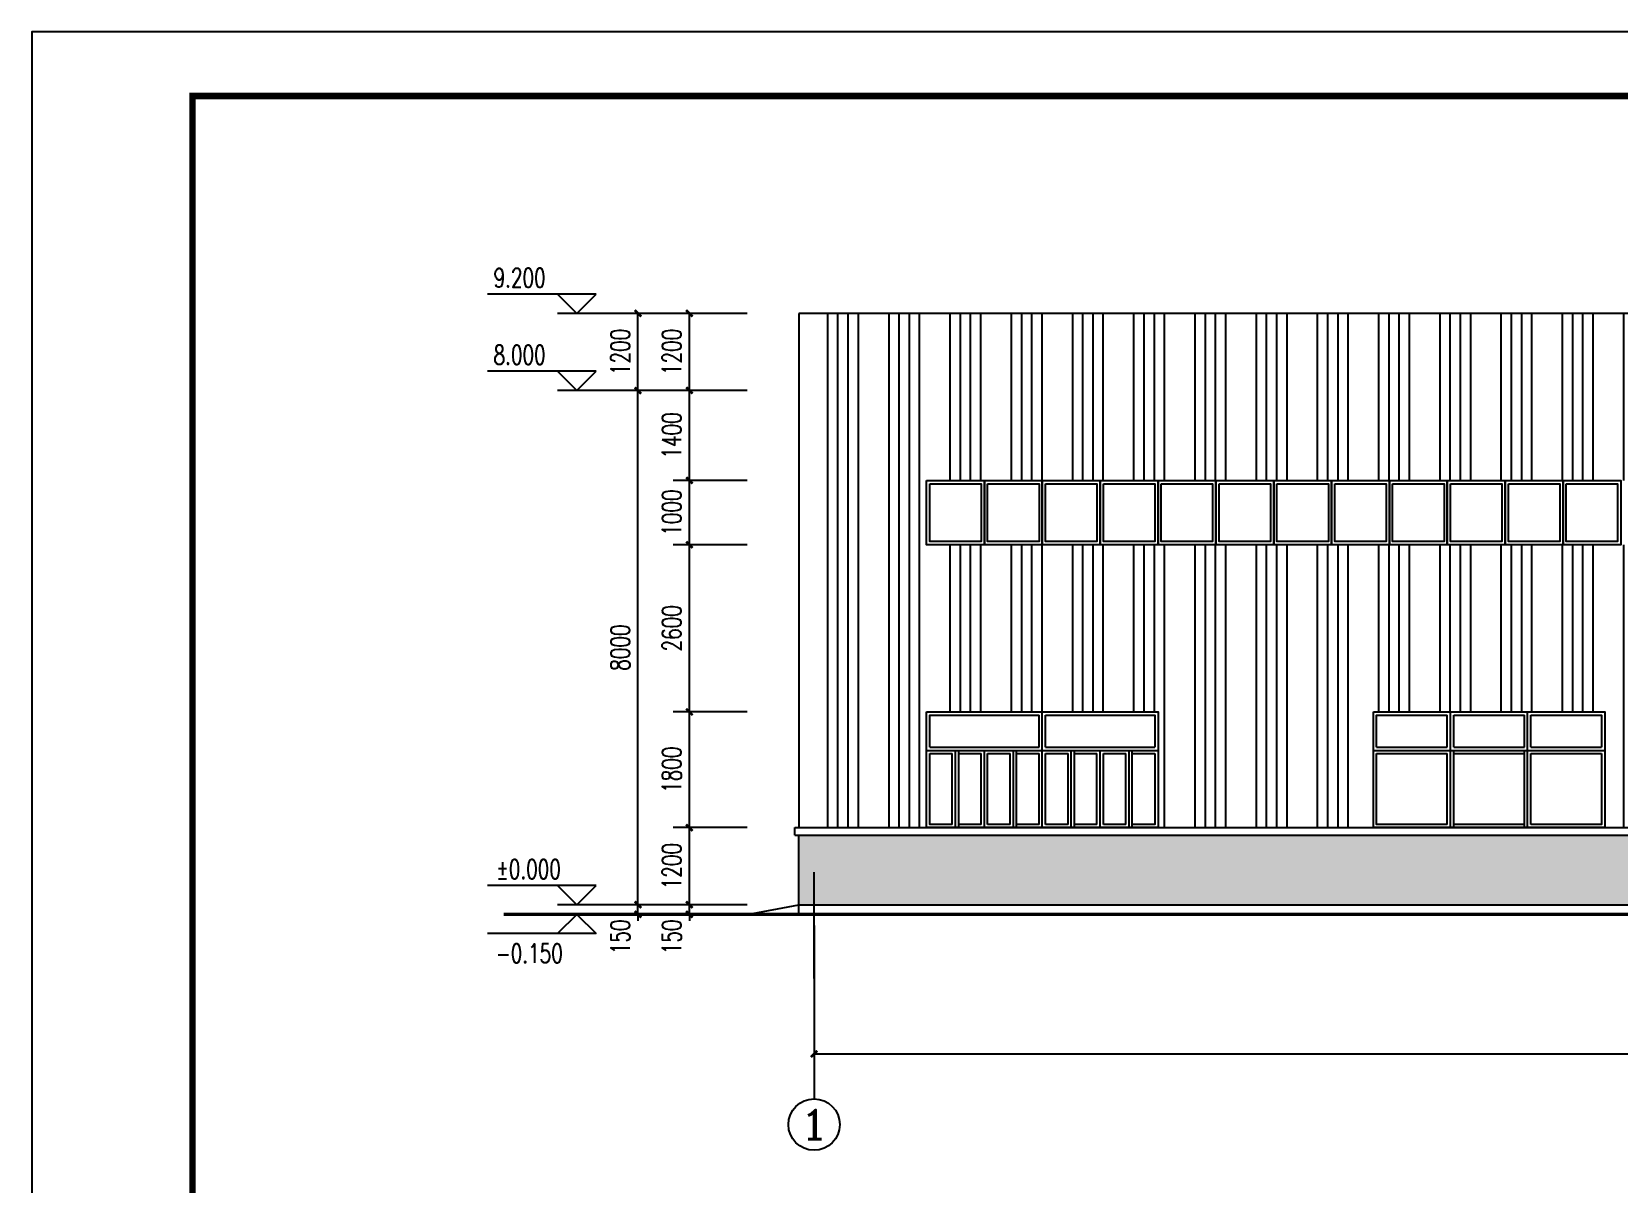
# Model space of a CAD drawing. Extents: x -17471 to 313636, y -71590 to 757901.
# Drawn here: x 0 to 24695, y 256240 to 274170 of the extents above; entities that cross this region are included whole.
import ezdxf
from ezdxf.enums import TextEntityAlignment as Align

# ---------------------------------------------------------------- set-up
doc = ezdxf.new("R2010")
doc.units = 0
doc.header["$LTSCALE"] = 1000
doc.header["$MEASUREMENT"] = 0
for name, color, linetype in [('AXIS', 3, 'Continuous'), ('AXIS_TEXT', 7, 'Continuous'), ('DIM_ELEV', 3, 'Continuous'), ('DOTE', 1, 'Continuous'), ('PUB_DIM', 3, 'Continuous'), ('PUB_TEXT', 7, 'Continuous'), ('PUB_TITLE', 4, 'Continuous'), ('窗立面', 4, 'Continuous')]:
    doc.layers.add(name, color=color, linetype=linetype)
doc.styles.add('_TCH_AXIS', font='COMPLEX', dxfattribs={"bigfont": 'GBCBIG'})
doc.styles.add('_TCH_DIM', font='SIMPLEX', dxfattribs={"bigfont": 'GBCBIG'})
doc.styles.add('_TCH_DIM_T3', font='SIMPLEX', dxfattribs={"width": 0.705882, "bigfont": 'GBCBIG'})
doc.styles.add('COMPLEX', font='COMPLEX')
doc.dimstyles.new('_TCH_ARCH&&100', dxfattribs={"dimtxt": 297.5, "dimasz": 100, "dimexe": 250, "dimexo": 300, "dimgap": 126.25, "dimtad": 1, "dimdec": 0, "dimzin": 0, "dimdsep": 46, "dimtxsty": '_TCH_DIM_T3', "dimblk": 'ARCHTICK', "dimcen": 0.09, "dimclrt": 7, "dimazin": 2, "dimtfac": 1, "dimtdec": 0, "dimtix": 1, "dimtmove": 2, "dimatfit": 3, "dimfxl": 0, "dimtolj": 1, "dimtzin": 0, "dimarcsym": 0})

# ---------------------------------------------------------------- blocks, each defined once
blk = doc.blocks.new('_ArchTick')
at = {"color": 0, "linetype": 'ByBlock', "const_width": 0.4}
blk.add_lwpolyline([(-0.5, -0.5), (0.5, 0.5)], dxfattribs=at)
blk = doc.blocks.new('*D1987')
at = {"layer": 'AXIS', "color": 0, "lineweight": -2, "transparency": 16777216}
for p, q in [((12170, 259968), (12170, 258018)), ((110170, 259968), (110170, 258018)), ((12170, 258268), (110170, 258268))]:
    blk.add_line(p, q, dxfattribs=at)
at = {"layer": 'Defpoints', "color": 0, "transparency": 16777216}
for p in [(12170, 260268), (110170, 260268), (110170, 258268)]:
    blk.add_point(p, dxfattribs=at)
at = {"layer": 'AXIS', "color": 0, "lineweight": -2, "transparency": 16777216, "xscale": 100, "yscale": 100, "zscale": 100, "rotation": 180}
blk.add_blockref('_ArchTick', (12170, 258268), dxfattribs=at)
at = {"layer": 'AXIS', "color": 0, "lineweight": -2, "transparency": 16777216, "xscale": 100, "yscale": 100, "zscale": 100}
blk.add_blockref('_ArchTick', (110170, 258268), dxfattribs=at)
at = {"layer": 'AXIS', "color": 7, "transparency": 16777216, "insert": (61170, 258543), "char_height": 297.5, "attachment_point": 5, "style": '_TCH_DIM_T3'}
blk.add_mtext('\\A1;98000', dxfattribs=at)
blk = doc.blocks.new('*D1988')
at = {"layer": 'Defpoints', "color": 0, "transparency": 16777216}
for p in [(10230, 260589), (11430, 260589), (11430, 260439)]:
    blk.add_point(p, dxfattribs=at)
at = {"layer": 'PUB_DIM', "color": 0, "lineweight": -2, "transparency": 16777216}
for p, q in [((11130, 260589), (9980, 260589)), ((10230, 260589), (10230, 260689)), ((10230, 260439), (10230, 260589)), ((11130, 260439), (9980, 260439)), ((10230, 260439), (10230, 260339))]:
    blk.add_line(p, q, dxfattribs=at)
at = {"layer": 'PUB_DIM', "color": 0, "lineweight": -2, "transparency": 16777216, "xscale": 100, "yscale": 100, "zscale": 100}
for p, rotation in [((10230, 260589), 270), ((10230, 260439), 90)]:
    blk.add_blockref('_ArchTick', p, dxfattribs=dict(at, rotation=rotation))
at = {"layer": 'PUB_DIM', "color": 7, "transparency": 16777216, "insert": (9955, 260089), "char_height": 297.5, "attachment_point": 5, "rotation": 90, "style": '_TCH_DIM_T3'}
blk.add_mtext('\\A1;150', dxfattribs=at)
blk = doc.blocks.new('*D1989')
at = {"layer": 'Defpoints', "color": 0, "transparency": 16777216}
for p in [(10230, 261789), (11430, 261789), (11430, 260589)]:
    blk.add_point(p, dxfattribs=at)
at = {"layer": 'PUB_DIM', "color": 0, "lineweight": -2, "transparency": 16777216}
for p, q in [((11130, 261789), (9980, 261789)), ((10230, 260589), (10230, 261789)), ((11130, 260589), (9980, 260589))]:
    blk.add_line(p, q, dxfattribs=at)
at = {"layer": 'PUB_DIM', "color": 0, "lineweight": -2, "transparency": 16777216, "xscale": 100, "yscale": 100, "zscale": 100}
for p, rotation in [((10230, 261789), 90), ((10230, 260589), 270)]:
    blk.add_blockref('_ArchTick', p, dxfattribs=dict(at, rotation=rotation))
at = {"layer": 'PUB_DIM', "color": 7, "transparency": 16777216, "insert": (9955, 261189), "char_height": 297.5, "attachment_point": 5, "rotation": 90, "style": '_TCH_DIM_T3'}
blk.add_mtext('\\A1;1200', dxfattribs=at)
blk = doc.blocks.new('*D1990')
at = {"layer": 'Defpoints', "color": 0, "transparency": 16777216}
for p in [(10230, 263589), (11430, 263589), (11430, 261789)]:
    blk.add_point(p, dxfattribs=at)
at = {"layer": 'PUB_DIM', "color": 0, "lineweight": -2, "transparency": 16777216}
for p, q in [((11130, 263589), (9980, 263589)), ((10230, 261789), (10230, 263589)), ((11130, 261789), (9980, 261789))]:
    blk.add_line(p, q, dxfattribs=at)
at = {"layer": 'PUB_DIM', "color": 0, "lineweight": -2, "transparency": 16777216, "xscale": 100, "yscale": 100, "zscale": 100}
for p, rotation in [((10230, 263589), 90), ((10230, 261789), 270)]:
    blk.add_blockref('_ArchTick', p, dxfattribs=dict(at, rotation=rotation))
at = {"layer": 'PUB_DIM', "color": 7, "transparency": 16777216, "insert": (9955, 262689), "char_height": 297.5, "attachment_point": 5, "rotation": 90, "style": '_TCH_DIM_T3'}
blk.add_mtext('\\A1;1800', dxfattribs=at)
blk = doc.blocks.new('*D1991')
at = {"layer": 'Defpoints', "color": 0, "transparency": 16777216}
for p in [(10230, 266189), (11430, 266189), (11430, 263589)]:
    blk.add_point(p, dxfattribs=at)
at = {"layer": 'PUB_DIM', "color": 0, "lineweight": -2, "transparency": 16777216}
for p, q in [((11130, 266189), (9980, 266189)), ((10230, 263589), (10230, 266189)), ((11130, 263589), (9980, 263589))]:
    blk.add_line(p, q, dxfattribs=at)
at = {"layer": 'PUB_DIM', "color": 0, "lineweight": -2, "transparency": 16777216, "xscale": 100, "yscale": 100, "zscale": 100}
for p, rotation in [((10230, 266189), 90), ((10230, 263589), 270)]:
    blk.add_blockref('_ArchTick', p, dxfattribs=dict(at, rotation=rotation))
at = {"layer": 'PUB_DIM', "color": 7, "transparency": 16777216, "insert": (9955, 264889), "char_height": 297.5, "attachment_point": 5, "rotation": 90, "style": '_TCH_DIM_T3'}
blk.add_mtext('\\A1;2600', dxfattribs=at)
blk = doc.blocks.new('*D1992')
at = {"layer": 'Defpoints', "color": 0, "transparency": 16777216}
for p in [(10230, 267189), (11430, 267189), (11430, 266189)]:
    blk.add_point(p, dxfattribs=at)
at = {"layer": 'PUB_DIM', "color": 0, "lineweight": -2, "transparency": 16777216}
for p, q in [((11130, 267189), (9980, 267189)), ((10230, 266189), (10230, 267189)), ((11130, 266189), (9980, 266189))]:
    blk.add_line(p, q, dxfattribs=at)
at = {"layer": 'PUB_DIM', "color": 0, "lineweight": -2, "transparency": 16777216, "xscale": 100, "yscale": 100, "zscale": 100}
for p, rotation in [((10230, 267189), 90), ((10230, 266189), 270)]:
    blk.add_blockref('_ArchTick', p, dxfattribs=dict(at, rotation=rotation))
at = {"layer": 'PUB_DIM', "color": 7, "transparency": 16777216, "insert": (9955, 266689), "char_height": 297.5, "attachment_point": 5, "rotation": 90, "style": '_TCH_DIM_T3'}
blk.add_mtext('\\A1;1000', dxfattribs=at)
blk = doc.blocks.new('*D1993')
at = {"layer": 'Defpoints', "color": 0, "transparency": 16777216}
for p in [(10230, 268589), (11430, 268589), (11430, 267189)]:
    blk.add_point(p, dxfattribs=at)
at = {"layer": 'PUB_DIM', "color": 0, "lineweight": -2, "transparency": 16777216}
for p, q in [((11130, 268589), (9980, 268589)), ((10230, 267189), (10230, 268589)), ((11130, 267189), (9980, 267189))]:
    blk.add_line(p, q, dxfattribs=at)
at = {"layer": 'PUB_DIM', "color": 0, "lineweight": -2, "transparency": 16777216, "xscale": 100, "yscale": 100, "zscale": 100}
for p, rotation in [((10230, 268589), 90), ((10230, 267189), 270)]:
    blk.add_blockref('_ArchTick', p, dxfattribs=dict(at, rotation=rotation))
at = {"layer": 'PUB_DIM', "color": 7, "transparency": 16777216, "insert": (9955, 267889), "char_height": 297.5, "attachment_point": 5, "rotation": 90, "style": '_TCH_DIM_T3'}
blk.add_mtext('\\A1;1400', dxfattribs=at)
blk = doc.blocks.new('*D1994')
at = {"layer": 'Defpoints', "color": 0, "transparency": 16777216}
for p in [(10230, 269789), (11430, 269789), (11430, 268589)]:
    blk.add_point(p, dxfattribs=at)
at = {"layer": 'PUB_DIM', "color": 0, "lineweight": -2, "transparency": 16777216}
for p, q in [((11130, 269789), (9980, 269789)), ((10230, 268589), (10230, 269789)), ((11130, 268589), (9980, 268589))]:
    blk.add_line(p, q, dxfattribs=at)
at = {"layer": 'PUB_DIM', "color": 0, "lineweight": -2, "transparency": 16777216, "xscale": 100, "yscale": 100, "zscale": 100}
for p, rotation in [((10230, 269789), 90), ((10230, 268589), 270)]:
    blk.add_blockref('_ArchTick', p, dxfattribs=dict(at, rotation=rotation))
at = {"layer": 'PUB_DIM', "color": 7, "transparency": 16777216, "insert": (9955, 269189), "char_height": 297.5, "attachment_point": 5, "rotation": 90, "style": '_TCH_DIM_T3'}
blk.add_mtext('\\A1;1200', dxfattribs=at)
blk = doc.blocks.new('*D1995')
at = {"layer": 'Defpoints', "color": 0, "transparency": 16777216}
for p in [(9430, 260589), (11430, 260589), (11430, 260439)]:
    blk.add_point(p, dxfattribs=at)
at = {"layer": 'PUB_DIM', "color": 0, "lineweight": -2, "transparency": 16777216}
for p, q in [((11130, 260589), (9180, 260589)), ((9430, 260589), (9430, 260689)), ((9430, 260439), (9430, 260589)), ((11130, 260439), (9180, 260439)), ((9430, 260439), (9430, 260339))]:
    blk.add_line(p, q, dxfattribs=at)
at = {"layer": 'PUB_DIM', "color": 0, "lineweight": -2, "transparency": 16777216, "xscale": 100, "yscale": 100, "zscale": 100}
for p, rotation in [((9430, 260589), 270), ((9430, 260439), 90)]:
    blk.add_blockref('_ArchTick', p, dxfattribs=dict(at, rotation=rotation))
at = {"layer": 'PUB_DIM', "color": 7, "transparency": 16777216, "insert": (9155, 260089), "char_height": 297.5, "attachment_point": 5, "rotation": 90, "style": '_TCH_DIM_T3'}
blk.add_mtext('\\A1;150', dxfattribs=at)
blk = doc.blocks.new('*D1996')
at = {"layer": 'Defpoints', "color": 0, "transparency": 16777216}
for p in [(9430, 268589), (11430, 268589), (11430, 260589)]:
    blk.add_point(p, dxfattribs=at)
at = {"layer": 'PUB_DIM', "color": 0, "lineweight": -2, "transparency": 16777216}
for p, q in [((11130, 268589), (9180, 268589)), ((9430, 260589), (9430, 268589)), ((11130, 260589), (9180, 260589))]:
    blk.add_line(p, q, dxfattribs=at)
at = {"layer": 'PUB_DIM', "color": 0, "lineweight": -2, "transparency": 16777216, "xscale": 100, "yscale": 100, "zscale": 100}
for p, rotation in [((9430, 268589), 90), ((9430, 260589), 270)]:
    blk.add_blockref('_ArchTick', p, dxfattribs=dict(at, rotation=rotation))
at = {"layer": 'PUB_DIM', "color": 7, "transparency": 16777216, "insert": (9155, 264589), "char_height": 297.5, "attachment_point": 5, "rotation": 90, "style": '_TCH_DIM_T3'}
blk.add_mtext('\\A1;8000', dxfattribs=at)
blk = doc.blocks.new('*D1997')
at = {"layer": 'Defpoints', "color": 0, "transparency": 16777216}
for p in [(9430, 269789), (11430, 269789), (11430, 268589)]:
    blk.add_point(p, dxfattribs=at)
at = {"layer": 'PUB_DIM', "color": 0, "lineweight": -2, "transparency": 16777216}
for p, q in [((11130, 269789), (9180, 269789)), ((9430, 268589), (9430, 269789)), ((11130, 268589), (9180, 268589))]:
    blk.add_line(p, q, dxfattribs=at)
at = {"layer": 'PUB_DIM', "color": 0, "lineweight": -2, "transparency": 16777216, "xscale": 100, "yscale": 100, "zscale": 100}
for p, rotation in [((9430, 269789), 90), ((9430, 268589), 270)]:
    blk.add_blockref('_ArchTick', p, dxfattribs=dict(at, rotation=rotation))
at = {"layer": 'PUB_DIM', "color": 7, "transparency": 16777216, "insert": (9155, 269189), "char_height": 297.5, "attachment_point": 5, "rotation": 90, "style": '_TCH_DIM_T3'}
blk.add_mtext('\\A1;1200', dxfattribs=at)
blk = doc.blocks.new('_AXISO')
blk.add_circle((0, 0), 0.5)
at = {"layer": 'AXIS_TEXT', "style": 'COMPLEX', "width": 1.041667}
blk.add_attdef('A', text='', height=0.56, dxfattribs=at).set_placement((-0.25, -0.28), (0.25, -0.28), align=Align.FIT)

msp = doc.modelspace()

# ---------------------------------------------------------------- hatches: boundary and pattern name
h = msp.add_hatch()
h.set_pattern_fill('ANSI34', color=254, scale=100, angle=45)
h.set_pattern_definition([(90, (0, 6030.6), (-952.5, 6e-14), []), (90, (158.75, 6189.3), (-952.5, 6e-14), []), (90, (317.5, 6348.1), (-952.5, 6e-14), []), (90, (476.25, 6506.8), (-952.5, 6e-14), [])])
h.paths.add_polyline_path([(11930.2, 269789.2), (11930.2, 261789.2), (13920.2, 261789.2), (13920.2, 263589.2), (17520.2, 263589.2), (17520.2, 261789.2), (20870.2, 261789.2), (20870.2, 263589.2), (24470.2, 263589.2), (24470.2, 261789.2), (27670.2, 261789.2), (27670.2, 265089.2), (31670.2, 265089.2), (31670.2, 261789.2), (34870.2, 261789.2), (34870.2, 263589.2), (38470.2, 263589.2), (38470.2, 261789.2), (41870.2, 261789.2), (41870.2, 263589.2), (45470.2, 263589.2), (45470.2, 261789.2), (48870.2, 261789.2), (48870.2, 263589.2), (52470.2, 263589.2), (52470.2, 261789.2), (55670.2, 261789.2), (55670.2, 265089.2), (59670.2, 265089.2), (59670.2, 261789.2), (62870.2, 261789.2), (62870.2, 263589.2), (66470.2, 263589.2), (66470.2, 261789.2), (69870.2, 261789.2), (69870.2, 263589.2), (73470.2, 263589.2), (73470.2, 261789.2), (76870.2, 261789.2), (76870.2, 263589.2), (80470.2, 263589.2), (80470.2, 261789.2), (83670.2, 261789.2), (83670.2, 265089.2), (87670.2, 265089.2), (87670.2, 261789.2), (90870.2, 261789.2), (90870.2, 263589.2), (94470.2, 263589.2), (94470.2, 261789.2), (97870.2, 261789.2), (97870.2, 263589.2), (101470.2, 263589.2), (101470.2, 261789.2), (104820.2, 261789.2), (104820.2, 263589.2), (108420.2, 263589.2), (108420.2, 261789.2), (110410.2, 261789.2), (110410.2, 269789.2), (75268.1, 269789.2), (75268.1, 268739.7, -1), (75268.1, 268699.7, -1), (75268.1, 268739.7), (75268.1, 269789.2)])
h.paths.add_polyline_path([(37320.2, 267189.2), (38220.2, 267189.2), (39120.2, 267189.2), (40020.2, 267189.2), (40920.2, 267189.2), (41820.2, 267189.2), (42720.2, 267189.2), (43620.2, 267189.2), (44520.2, 267189.2), (45420.2, 267189.2), (46320.2, 267189.2), (47220.2, 267189.2), (48120.2, 267189.2), (49020.2, 267189.2), (49920.2, 267189.2), (50820.2, 267189.2), (51720.2, 267189.2), (52620.2, 267189.2), (53520.2, 267189.2), (54420.2, 267189.2), (55320.2, 267189.2), (56220.2, 267189.2), (57120.2, 267189.2), (58020.2, 267189.2), (58920.2, 267189.2), (59820.2, 267189.2), (60720.2, 267189.2), (61620.2, 267189.2), (62520.2, 267189.2), (63420.2, 267189.2), (64320.2, 267189.2), (65220.2, 267189.2), (66120.2, 267189.2), (67020.2, 267189.2), (67920.2, 267189.2), (68820.2, 267189.2), (69720.2, 267189.2), (70620.2, 267189.2), (71520.2, 267189.2), (72420.2, 267189.2), (73320.2, 267189.2), (74220.2, 267189.2), (75120.2, 267189.2), (76020.2, 267189.2), (76920.2, 267189.2), (77820.2, 267189.2), (78720.2, 267189.2), (79620.2, 267189.2), (80520.2, 267189.2), (81420.2, 267189.2), (82320.2, 267189.2), (83220.2, 267189.2), (84120.2, 267189.2), (85020.2, 267189.2), (85920.2, 267189.2), (86820.2, 267189.2), (87720.2, 267189.2), (88620.2, 267189.2), (89520.2, 267189.2), (90420.2, 267189.2), (91320.2, 267189.2), (92220.2, 267189.2), (93120.2, 267189.2), (94020.2, 267189.2), (94920.2, 267189.2), (95820.2, 267189.2), (96720.2, 267189.2), (97620.2, 267189.2), (98520.2, 267189.2), (99420.2, 267189.2), (100320.2, 267189.2), (101220.2, 267189.2), (102120.2, 267189.2), (103020.2, 267189.2), (103920.2, 267189.2), (104820.2, 267189.2), (105720.2, 267189.2), (106620.2, 267189.2), (107520.2, 267189.2), (108420.2, 267189.2), (108420.2, 266189.2), (107520.2, 266189.2), (106620.2, 266189.2), (105720.2, 266189.2), (104820.2, 266189.2), (103920.2, 266189.2), (103020.2, 266189.2), (102120.2, 266189.2), (101220.2, 266189.2), (100320.2, 266189.2), (99420.2, 266189.2), (98520.2, 266189.2), (97620.2, 266189.2), (96720.2, 266189.2), (95820.2, 266189.2), (94920.2, 266189.2), (94020.2, 266189.2), (93120.2, 266189.2), (92220.2, 266189.2), (91320.2, 266189.2), (90420.2, 266189.2), (89520.2, 266189.2), (88620.2, 266189.2), (87720.2, 266189.2), (86820.2, 266189.2), (85920.2, 266189.2), (85020.2, 266189.2), (84120.2, 266189.2), (83220.2, 266189.2), (82320.2, 266189.2), (81420.2, 266189.2), (80520.2, 266189.2), (79620.2, 266189.2), (78720.2, 266189.2), (77820.2, 266189.2), (76920.2, 266189.2), (76020.2, 266189.2), (75120.2, 266189.2), (74220.2, 266189.2), (73320.2, 266189.2), (72420.2, 266189.2), (71520.2, 266189.2), (70620.2, 266189.2), (69720.2, 266189.2), (68820.2, 266189.2), (67920.2, 266189.2), (67020.2, 266189.2), (66120.2, 266189.2), (65220.2, 266189.2), (64320.2, 266189.2), (63420.2, 266189.2), (62520.2, 266189.2), (61620.2, 266189.2), (60720.2, 266189.2), (59820.2, 266189.2), (58920.2, 266189.2), (58020.2, 266189.2), (57120.2, 266189.2), (56220.2, 266189.2), (55320.2, 266189.2), (54420.2, 266189.2), (53520.2, 266189.2), (52620.2, 266189.2), (51720.2, 266189.2), (50820.2, 266189.2), (49920.2, 266189.2), (49020.2, 266189.2), (48120.2, 266189.2), (47220.2, 266189.2), (46320.2, 266189.2), (45420.2, 266189.2), (44520.2, 266189.2), (43620.2, 266189.2), (42720.2, 266189.2), (41820.2, 266189.2), (40920.2, 266189.2), (40020.2, 266189.2), (39120.2, 266189.2), (38220.2, 266189.2), (37320.2, 266189.2), (36420.2, 266189.2), (35520.2, 266189.2), (34620.2, 266189.2), (33720.2, 266189.2), (32820.2, 266189.2), (31920.2, 266189.2), (31020.2, 266189.2), (30120.2, 266189.2), (29220.2, 266189.2), (28320.2, 266189.2), (27420.2, 266189.2), (26520.2, 266189.2), (25620.2, 266189.2), (24720.2, 266189.2), (23820.2, 266189.2), (22920.2, 266189.2), (22020.2, 266189.2), (21120.2, 266189.2), (20220.2, 266189.2), (19320.2, 266189.2), (18420.2, 266189.2), (17520.2, 266189.2), (16620.2, 266189.2), (15720.2, 266189.2), (14820.2, 266189.2), (13920.2, 266189.2), (13920.2, 267189.2), (14820.2, 267189.2), (15720.2, 267189.2), (16620.2, 267189.2), (17520.2, 267189.2), (18420.2, 267189.2), (19320.2, 267189.2), (20220.2, 267189.2), (21120.2, 267189.2), (22020.2, 267189.2), (22920.2, 267189.2), (23820.2, 267189.2), (24720.2, 267189.2), (25620.2, 267189.2), (26520.2, 267189.2), (27420.2, 267189.2), (28320.2, 267189.2), (29220.2, 267189.2), (30120.2, 267189.2), (31020.2, 267189.2), (31920.2, 267189.2), (32820.2, 267189.2), (33720.2, 267189.2), (34620.2, 267189.2), (35520.2, 267189.2), (36420.2, 267189.2)], flags=16)
h.paths.add_polyline_path([(37270.2, 267139.2), (37270.2, 266239.2), (36470.2, 266239.2), (36470.2, 267139.2)], flags=0)
h.paths.add_polyline_path([(36370.2, 267139.2), (36370.2, 266239.2), (35570.2, 266239.2), (35570.2, 267139.2)], flags=0)
h.paths.add_polyline_path([(37370.2, 267139.2), (38170.2, 267139.2), (38170.2, 266239.2), (37370.2, 266239.2)], flags=0)
h.paths.add_polyline_path([(35470.2, 267139.2), (35470.2, 266239.2), (34670.2, 266239.2), (34670.2, 267139.2)], flags=0)
h.paths.add_polyline_path([(38270.2, 267139.2), (39070.2, 267139.2), (39070.2, 266239.2), (38270.2, 266239.2)], flags=0)
h.paths.add_polyline_path([(34570.2, 267139.2), (34570.2, 266239.2), (33770.2, 266239.2), (33770.2, 267139.2)], flags=0)
h.paths.add_polyline_path([(39170.2, 267139.2), (39970.2, 267139.2), (39970.2, 266239.2), (39170.2, 266239.2)], flags=0)
h.paths.add_polyline_path([(33670.2, 267139.2), (33670.2, 266239.2), (32870.2, 266239.2), (32870.2, 267139.2)], flags=0)
h.paths.add_polyline_path([(40070.2, 267139.2), (40870.2, 267139.2), (40870.2, 266239.2), (40070.2, 266239.2)], flags=0)
h.paths.add_polyline_path([(32770.2, 267139.2), (32770.2, 266239.2), (31970.2, 266239.2), (31970.2, 267139.2)], flags=0)
h.paths.add_polyline_path([(33170.2, 265539.2), (33170.2, 265289.2), (26170.2, 265289.2), (26170.2, 265539.2)], flags=16)
h.paths.add_polyline_path([(40970.2, 267139.2), (41770.2, 267139.2), (41770.2, 266239.2), (40970.2, 266239.2)], flags=0)
h.paths.add_polyline_path([(31870.2, 267139.2), (31870.2, 266239.2), (31070.2, 266239.2), (31070.2, 267139.2)], flags=0)
h.paths.add_polyline_path([(41870.2, 267139.2), (42670.2, 267139.2), (42670.2, 266239.2), (41870.2, 266239.2)], flags=0)
h.paths.add_polyline_path([(30970.2, 267139.2), (30970.2, 266239.2), (30170.2, 266239.2), (30170.2, 267139.2)], flags=0)
h.paths.add_polyline_path([(42770.2, 267139.2), (43570.2, 267139.2), (43570.2, 266239.2), (42770.2, 266239.2)], flags=0)
h.paths.add_polyline_path([(30070.2, 267139.2), (30070.2, 266239.2), (29270.2, 266239.2), (29270.2, 267139.2)], flags=0)
h.paths.add_polyline_path([(43670.2, 267139.2), (44470.2, 267139.2), (44470.2, 266239.2), (43670.2, 266239.2)], flags=0)
h.paths.add_polyline_path([(29170.2, 267139.2), (29170.2, 266239.2), (28370.2, 266239.2), (28370.2, 267139.2)], flags=0)
h.paths.add_polyline_path([(44570.2, 267139.2), (45370.2, 267139.2), (45370.2, 266239.2), (44570.2, 266239.2)], flags=0)
h.paths.add_polyline_path([(28270.2, 267139.2), (28270.2, 266239.2), (27470.2, 266239.2), (27470.2, 267139.2)], flags=0)
h.paths.add_polyline_path([(45470.2, 267139.2), (46270.2, 267139.2), (46270.2, 266239.2), (45470.2, 266239.2)], flags=0)
h.paths.add_polyline_path([(27370.2, 267139.2), (27370.2, 266239.2), (26570.2, 266239.2), (26570.2, 267139.2)], flags=0)
h.paths.add_polyline_path([(46370.2, 267139.2), (47170.2, 267139.2), (47170.2, 266239.2), (46370.2, 266239.2)], flags=0)
h.paths.add_polyline_path([(26470.2, 267139.2), (26470.2, 266239.2), (25670.2, 266239.2), (25670.2, 267139.2)], flags=0)
h.paths.add_polyline_path([(47270.2, 267139.2), (48070.2, 267139.2), (48070.2, 266239.2), (47270.2, 266239.2)], flags=0)
h.paths.add_polyline_path([(25570.2, 267139.2), (25570.2, 266239.2), (24770.2, 266239.2), (24770.2, 267139.2)], flags=0)
h.paths.add_polyline_path([(48170.2, 267139.2), (48970.2, 267139.2), (48970.2, 266239.2), (48170.2, 266239.2)], flags=0)
h.paths.add_polyline_path([(24670.2, 267139.2), (24670.2, 266239.2), (23870.2, 266239.2), (23870.2, 267139.2)], flags=0)
h.paths.add_polyline_path([(49070.2, 267139.2), (49870.2, 267139.2), (49870.2, 266239.2), (49070.2, 266239.2)], flags=0)
h.paths.add_polyline_path([(23770.2, 267139.2), (23770.2, 266239.2), (22970.2, 266239.2), (22970.2, 267139.2)], flags=0)
h.paths.add_polyline_path([(49970.2, 267139.2), (50770.2, 267139.2), (50770.2, 266239.2), (49970.2, 266239.2)], flags=0)
h.paths.add_polyline_path([(22870.2, 267139.2), (22870.2, 266239.2), (22070.2, 266239.2), (22070.2, 267139.2)], flags=0)
h.paths.add_polyline_path([(50870.2, 267139.2), (51670.2, 267139.2), (51670.2, 266239.2), (50870.2, 266239.2)], flags=0)
h.paths.add_polyline_path([(21970.2, 267139.2), (21970.2, 266239.2), (21170.2, 266239.2), (21170.2, 267139.2)], flags=0)
h.paths.add_polyline_path([(51770.2, 267139.2), (52570.2, 267139.2), (52570.2, 266239.2), (51770.2, 266239.2)], flags=0)
h.paths.add_polyline_path([(21070.2, 267139.2), (21070.2, 266239.2), (20270.2, 266239.2), (20270.2, 267139.2)], flags=0)
h.paths.add_polyline_path([(52670.2, 267139.2), (53470.2, 267139.2), (53470.2, 266239.2), (52670.2, 266239.2)], flags=0)
h.paths.add_polyline_path([(20170.2, 267139.2), (20170.2, 266239.2), (19370.2, 266239.2), (19370.2, 267139.2)], flags=0)
h.paths.add_polyline_path([(53570.2, 267139.2), (54370.2, 267139.2), (54370.2, 266239.2), (53570.2, 266239.2)], flags=0)
h.paths.add_polyline_path([(19270.2, 267139.2), (19270.2, 266239.2), (18470.2, 266239.2), (18470.2, 267139.2)], flags=0)
h.paths.add_polyline_path([(54170.2, 265539.2), (61170.2, 265539.2), (61170.2, 265289.2), (54170.2, 265289.2)], flags=16)
h.paths.add_polyline_path([(54470.2, 267139.2), (55270.2, 267139.2), (55270.2, 266239.2), (54470.2, 266239.2)], flags=0)
h.paths.add_polyline_path([(18370.2, 267139.2), (18370.2, 266239.2), (17570.2, 266239.2), (17570.2, 267139.2)], flags=0)
h.paths.add_polyline_path([(55370.2, 267139.2), (56170.2, 267139.2), (56170.2, 266239.2), (55370.2, 266239.2)], flags=0)
h.paths.add_polyline_path([(17470.2, 267139.2), (17470.2, 266239.2), (16670.2, 266239.2), (16670.2, 267139.2)], flags=0)
h.paths.add_polyline_path([(56270.2, 267139.2), (57070.2, 267139.2), (57070.2, 266239.2), (56270.2, 266239.2)], flags=0)
h.paths.add_polyline_path([(16570.2, 267139.2), (16570.2, 266239.2), (15770.2, 266239.2), (15770.2, 267139.2)], flags=0)
h.paths.add_polyline_path([(57170.2, 267139.2), (57970.2, 267139.2), (57970.2, 266239.2), (57170.2, 266239.2)], flags=0)
h.paths.add_polyline_path([(15670.2, 267139.2), (15670.2, 266239.2), (14870.2, 266239.2), (14870.2, 267139.2)], flags=0)
h.paths.add_polyline_path([(58070.2, 267139.2), (58870.2, 267139.2), (58870.2, 266239.2), (58070.2, 266239.2)], flags=0)
h.paths.add_polyline_path([(14770.2, 267139.2), (14770.2, 266239.2), (13970.2, 266239.2), (13970.2, 267139.2)], flags=0)
h.paths.add_polyline_path([(58970.2, 267139.2), (59770.2, 267139.2), (59770.2, 266239.2), (58970.2, 266239.2)], flags=0)
h.paths.add_polyline_path([(59870.2, 267139.2), (60670.2, 267139.2), (60670.2, 266239.2), (59870.2, 266239.2)], flags=0)
h.paths.add_polyline_path([(60770.2, 267139.2), (61570.2, 267139.2), (61570.2, 266239.2), (60770.2, 266239.2)], flags=0)
h.paths.add_polyline_path([(61670.2, 267139.2), (62470.2, 267139.2), (62470.2, 266239.2), (61670.2, 266239.2)], flags=0)
h.paths.add_polyline_path([(62570.2, 267139.2), (63370.2, 267139.2), (63370.2, 266239.2), (62570.2, 266239.2)], flags=0)
h.paths.add_polyline_path([(63470.2, 267139.2), (64270.2, 267139.2), (64270.2, 266239.2), (63470.2, 266239.2)], flags=0)
h.paths.add_polyline_path([(64370.2, 267139.2), (65170.2, 267139.2), (65170.2, 266239.2), (64370.2, 266239.2)], flags=0)
h.paths.add_polyline_path([(65270.2, 267139.2), (66070.2, 267139.2), (66070.2, 266239.2), (65270.2, 266239.2)], flags=0)
h.paths.add_polyline_path([(66170.2, 267139.2), (66970.2, 267139.2), (66970.2, 266239.2), (66170.2, 266239.2)], flags=0)
h.paths.add_polyline_path([(67070.2, 267139.2), (67870.2, 267139.2), (67870.2, 266239.2), (67070.2, 266239.2)], flags=0)
h.paths.add_polyline_path([(67970.2, 267139.2), (68770.2, 267139.2), (68770.2, 266239.2), (67970.2, 266239.2)], flags=0)
h.paths.add_polyline_path([(68870.2, 267139.2), (69670.2, 267139.2), (69670.2, 266239.2), (68870.2, 266239.2)], flags=0)
h.paths.add_polyline_path([(69770.2, 267139.2), (70570.2, 267139.2), (70570.2, 266239.2), (69770.2, 266239.2)], flags=0)
h.paths.add_polyline_path([(70670.2, 267139.2), (71470.2, 267139.2), (71470.2, 266239.2), (70670.2, 266239.2)], flags=0)
h.paths.add_polyline_path([(71570.2, 267139.2), (72370.2, 267139.2), (72370.2, 266239.2), (71570.2, 266239.2)], flags=0)
h.paths.add_polyline_path([(72470.2, 267139.2), (73270.2, 267139.2), (73270.2, 266239.2), (72470.2, 266239.2)], flags=0)
h.paths.add_polyline_path([(73370.2, 267139.2), (74170.2, 267139.2), (74170.2, 266239.2), (73370.2, 266239.2)], flags=0)
h.paths.add_polyline_path([(74270.2, 267139.2), (75070.2, 267139.2), (75070.2, 266239.2), (74270.2, 266239.2)], flags=0)
h.paths.add_polyline_path([(75170.2, 267139.2), (75970.2, 267139.2), (75970.2, 266239.2), (75170.2, 266239.2)], flags=0)
h.paths.add_polyline_path([(76070.2, 267139.2), (76870.2, 267139.2), (76870.2, 266239.2), (76070.2, 266239.2)], flags=0)
h.paths.add_polyline_path([(76970.2, 267139.2), (77770.2, 267139.2), (77770.2, 266239.2), (76970.2, 266239.2)], flags=0)
h.paths.add_polyline_path([(77870.2, 267139.2), (78670.2, 267139.2), (78670.2, 266239.2), (77870.2, 266239.2)], flags=0)
h.paths.add_polyline_path([(78770.2, 267139.2), (79570.2, 267139.2), (79570.2, 266239.2), (78770.2, 266239.2)], flags=0)
h.paths.add_polyline_path([(79670.2, 267139.2), (80470.2, 267139.2), (80470.2, 266239.2), (79670.2, 266239.2)], flags=0)
h.paths.add_polyline_path([(80570.2, 267139.2), (81370.2, 267139.2), (81370.2, 266239.2), (80570.2, 266239.2)], flags=0)
h.paths.add_polyline_path([(81470.2, 267139.2), (82270.2, 267139.2), (82270.2, 266239.2), (81470.2, 266239.2)], flags=0)
h.paths.add_polyline_path([(82170.2, 265539.2), (89170.2, 265539.2), (89170.2, 265289.2), (82170.2, 265289.2)], flags=16)
h.paths.add_polyline_path([(82370.2, 267139.2), (83170.2, 267139.2), (83170.2, 266239.2), (82370.2, 266239.2)], flags=0)
h.paths.add_polyline_path([(83270.2, 267139.2), (84070.2, 267139.2), (84070.2, 266239.2), (83270.2, 266239.2)], flags=0)
h.paths.add_polyline_path([(84170.2, 267139.2), (84970.2, 267139.2), (84970.2, 266239.2), (84170.2, 266239.2)], flags=0)
h.paths.add_polyline_path([(85070.2, 267139.2), (85870.2, 267139.2), (85870.2, 266239.2), (85070.2, 266239.2)], flags=0)
h.paths.add_polyline_path([(85970.2, 267139.2), (86770.2, 267139.2), (86770.2, 266239.2), (85970.2, 266239.2)], flags=0)
h.paths.add_polyline_path([(86870.2, 267139.2), (87670.2, 267139.2), (87670.2, 266239.2), (86870.2, 266239.2)], flags=0)
h.paths.add_polyline_path([(87770.2, 267139.2), (88570.2, 267139.2), (88570.2, 266239.2), (87770.2, 266239.2)], flags=0)
h.paths.add_polyline_path([(88670.2, 267139.2), (89470.2, 267139.2), (89470.2, 266239.2), (88670.2, 266239.2)], flags=0)
h.paths.add_polyline_path([(89570.2, 267139.2), (90370.2, 267139.2), (90370.2, 266239.2), (89570.2, 266239.2)], flags=0)
h.paths.add_polyline_path([(90470.2, 267139.2), (91270.2, 267139.2), (91270.2, 266239.2), (90470.2, 266239.2)], flags=0)
h.paths.add_polyline_path([(91370.2, 267139.2), (92170.2, 267139.2), (92170.2, 266239.2), (91370.2, 266239.2)], flags=0)
h.paths.add_polyline_path([(92270.2, 267139.2), (93070.2, 267139.2), (93070.2, 266239.2), (92270.2, 266239.2)], flags=0)
h.paths.add_polyline_path([(93170.2, 267139.2), (93970.2, 267139.2), (93970.2, 266239.2), (93170.2, 266239.2)], flags=0)
h.paths.add_polyline_path([(94070.2, 267139.2), (94870.2, 267139.2), (94870.2, 266239.2), (94070.2, 266239.2)], flags=0)
h.paths.add_polyline_path([(94970.2, 267139.2), (95770.2, 267139.2), (95770.2, 266239.2), (94970.2, 266239.2)], flags=0)
h.paths.add_polyline_path([(95870.2, 267139.2), (96670.2, 267139.2), (96670.2, 266239.2), (95870.2, 266239.2)], flags=0)
h.paths.add_polyline_path([(96770.2, 267139.2), (97570.2, 267139.2), (97570.2, 266239.2), (96770.2, 266239.2)], flags=0)
h.paths.add_polyline_path([(97670.2, 267139.2), (98470.2, 267139.2), (98470.2, 266239.2), (97670.2, 266239.2)], flags=0)
h.paths.add_polyline_path([(98570.2, 267139.2), (99370.2, 267139.2), (99370.2, 266239.2), (98570.2, 266239.2)], flags=0)
h.paths.add_polyline_path([(99470.2, 267139.2), (100270.2, 267139.2), (100270.2, 266239.2), (99470.2, 266239.2)], flags=0)
h.paths.add_polyline_path([(100370.2, 267139.2), (101170.2, 267139.2), (101170.2, 266239.2), (100370.2, 266239.2)], flags=0)
h.paths.add_polyline_path([(101270.2, 267139.2), (102070.2, 267139.2), (102070.2, 266239.2), (101270.2, 266239.2)], flags=0)
h.paths.add_polyline_path([(102170.2, 267139.2), (102970.2, 267139.2), (102970.2, 266239.2), (102170.2, 266239.2)], flags=0)
h.paths.add_polyline_path([(103070.2, 267139.2), (103870.2, 267139.2), (103870.2, 266239.2), (103070.2, 266239.2)], flags=0)
h.paths.add_polyline_path([(103970.2, 267139.2), (104770.2, 267139.2), (104770.2, 266239.2), (103970.2, 266239.2)], flags=0)
h.paths.add_polyline_path([(104870.2, 267139.2), (105670.2, 267139.2), (105670.2, 266239.2), (104870.2, 266239.2)], flags=0)
h.paths.add_polyline_path([(105770.2, 267139.2), (106570.2, 267139.2), (106570.2, 266239.2), (105770.2, 266239.2)], flags=0)
h.paths.add_polyline_path([(106670.2, 267139.2), (107470.2, 267139.2), (107470.2, 266239.2), (106670.2, 266239.2)], flags=0)
h.paths.add_polyline_path([(107570.2, 267139.2), (108370.2, 267139.2), (108370.2, 266239.2), (107570.2, 266239.2)], flags=0)
h = msp.add_hatch()
h.set_pattern_fill('AR-B816', color=254, scale=100)
h.set_pattern_definition([(0, (0, 6030.58), (0, 121.3104), []), (90, (0, 6030.58), (-121.3104, 121.3104), [121.3104, -121.3104])])
h.paths.add_polyline_path([(11930.2, 261669.2), (11930.2, 260589.2), (27670.2, 260589.2), (27670.2, 261669.2)])
h.paths.add_polyline_path([(31670.2, 261669.2), (31670.2, 260589.2), (55670.2, 260589.2), (55670.2, 261669.2)])
h.paths.add_polyline_path([(83670.2, 260589.2), (83670.2, 261669.2), (59670.2, 261669.2), (59670.2, 260589.2), (67628.4, 260589.2), (67628.4, 261068.6, -1), (67628.4, 261028.6), (67628.4, 260589.2)])
h.paths.add_polyline_path([(87670.2, 261669.2), (87670.2, 260589.2), (95837.6, 260589.2), (95837.6, 261669.2)])
h.paths.add_polyline_path([(110410.2, 260589.2), (110410.2, 261669.2), (95837.6, 261669.2), (95837.6, 260589.2)])

# ---------------------------------------------------------------- linework, layer by layer
for p, q in [((11930.2, 269789.2), (11930.2, 261789.2)), ((110410.2, 269789.2), (11930.2, 269789.2)), ((11870.2, 261789.2), (27670.2, 261789.2)), ((11870.2, 261669.2), (11870.2, 261789.2)), ((11870.2, 261669.2), (27670.2, 261669.2)), ((11930.2, 260589.2), (11930.2, 261669.2)), ((11130.2, 260439.2), (11930.2, 260589.2)), ((11930.2, 260589.2), (110410.2, 260589.2)), ((11930.2, 260439.2), (11930.2, 260589.2))]:
    msp.add_line(p, q)
at = {"const_width": 50}
msp.add_lwpolyline([(7341.5, 260439.2), (113712.4, 260439.2)], dxfattribs=at)
at = {"layer": 'AXIS'}
msp.add_line((12170.2, 260267.9), (12170.2, 257567.9), dxfattribs=at)
at = {"layer": 'DIM_ELEV'}
for p, q in [((8780.2, 270089.2), (7088.2, 270089.2)), ((8480.2, 269789.2), (8180.2, 270089.2)), ((8480.2, 269789.2), (8780.2, 270089.2)), ((9180.2, 269789.2), (8180.2, 269789.2)), ((8780.2, 268889.2), (7088.2, 268889.2)), ((8480.2, 268589.2), (8180.2, 268889.2)), ((8480.2, 268589.2), (8780.2, 268889.2)), ((9180.2, 268589.2), (8180.2, 268589.2)), ((8780.2, 260889.2), (7088.2, 260889.2)), ((8480.2, 260589.2), (8180.2, 260889.2)), ((8480.2, 260589.2), (8780.2, 260889.2)), ((9180.2, 260589.2), (8180.2, 260589.2)), ((8480.2, 260439.2), (8180.2, 260139.2)), ((9180.2, 260439.2), (8180.2, 260439.2)), ((8480.2, 260439.2), (8780.2, 260139.2)), ((8780.2, 260139.2), (7088.2, 260139.2))]:
    msp.add_line(p, q, dxfattribs=at)
at = {"layer": 'DOTE'}
msp.add_line((12170.2, 259439.2), (12170.2, 261096.7), dxfattribs=at)
at = {"layer": 'PUB_TITLE'}
msp.add_lwpolyline([(0, 214770.2), (126100, 214770.2), (126100, 274170.2), (0, 274170.2)], close=True, dxfattribs=at)
at = {"layer": 'PUB_TITLE', "const_width": 100}
msp.add_lwpolyline([(2500, 215770.2), (125100, 215770.2), (125100, 273170.2), (2500, 273170.2)], close=True, dxfattribs=at)
at = {"layer": '窗立面', "color": 4}
for p, q in [((15670.2, 263039.2), (15670.2, 263539.2)), ((15720.2, 261789.2), (15720.2, 263589.2)), ((15770.2, 263039.2), (15770.2, 263539.2)), ((22020.2, 263039.2), (22020.2, 263539.2)), ((22070.2, 261789.2), (22070.2, 263589.2)), ((22120.2, 263039.2), (22120.2, 263539.2)), ((23220.2, 263039.2), (23220.2, 263539.2)), ((23270.2, 261789.2), (23270.2, 263589.2)), ((23320.2, 263039.2), (23320.2, 263539.2)), ((13970.2, 263039.2), (15670.2, 263039.2)), ((15770.2, 263039.2), (17470.2, 263039.2)), ((20920.2, 263039.2), (22020.2, 263039.2)), ((22120.2, 263039.2), (23220.2, 263039.2)), ((23320.2, 263039.2), (24420.2, 263039.2)), ((13920.2, 262989.2), (17520.2, 262989.2)), ((13970.2, 262939.2), (14320.2, 262939.2)), ((14320.2, 261839.2), (14320.2, 262939.2)), ((14370.2, 261789.2), (14370.2, 262989.2)), ((14420.2, 261789.2), (14420.2, 262989.2)), ((14420.2, 262939.2), (14770.2, 262939.2)), ((14770.2, 261839.2), (14770.2, 262939.2)), ((14820.2, 261789.2), (14820.2, 262989.2)), ((14870.2, 261839.2), (14870.2, 262939.2)), ((14870.2, 262939.2), (15220.2, 262939.2)), ((15220.2, 261839.2), (15220.2, 262939.2)), ((15270.2, 261789.2), (15270.2, 262989.2)), ((15320.2, 261789.2), (15320.2, 262989.2)), ((15320.2, 262939.2), (15670.2, 262939.2)), ((15670.2, 261839.2), (15670.2, 262939.2)), ((15770.2, 261839.2), (15770.2, 262939.2)), ((15770.2, 262939.2), (16120.2, 262939.2)), ((16120.2, 261839.2), (16120.2, 262939.2)), ((16170.2, 261789.2), (16170.2, 262989.2)), ((16220.2, 261789.2), (16220.2, 262989.2)), ((16220.2, 262939.2), (16570.2, 262939.2)), ((16570.2, 261839.2), (16570.2, 262939.2)), ((16620.2, 261789.2), (16620.2, 262989.2)), ((16670.2, 261839.2), (16670.2, 262939.2)), ((16670.2, 262939.2), (17020.2, 262939.2)), ((17020.2, 261839.2), (17020.2, 262939.2)), ((17070.2, 261789.2), (17070.2, 262989.2)), ((17120.2, 261789.2), (17120.2, 262989.2)), ((17120.2, 262939.2), (17470.2, 262939.2)), ((20870.2, 262989.2), (24470.2, 262989.2)), ((20920.2, 262939.2), (22020.2, 262939.2)), ((22020.2, 261839.2), (22020.2, 262939.2)), ((22120.2, 261789.2), (22120.2, 262989.2)), ((22120.2, 262939.2), (23220.2, 262939.2)), ((23220.2, 261789.2), (23220.2, 262989.2)), ((23320.2, 261839.2), (23320.2, 262939.2)), ((23320.2, 262939.2), (24420.2, 262939.2))]:
    msp.add_line(p, q, dxfattribs=at)
at = {"layer": '窗立面'}
for points in [[(13920.2, 267189.2), (14820.2, 267189.2), (14820.2, 266189.2), (13920.2, 266189.2)], [(13970.2, 267139.2), (14770.2, 267139.2), (14770.2, 266239.2), (13970.2, 266239.2)], [(14820.2, 267189.2), (15720.2, 267189.2), (15720.2, 266189.2), (14820.2, 266189.2)], [(14870.2, 267139.2), (15670.2, 267139.2), (15670.2, 266239.2), (14870.2, 266239.2)], [(15720.2, 267189.2), (16620.2, 267189.2), (16620.2, 266189.2), (15720.2, 266189.2)], [(15770.2, 267139.2), (16570.2, 267139.2), (16570.2, 266239.2), (15770.2, 266239.2)], [(16620.2, 267189.2), (17520.2, 267189.2), (17520.2, 266189.2), (16620.2, 266189.2)], [(16670.2, 267139.2), (17470.2, 267139.2), (17470.2, 266239.2), (16670.2, 266239.2)], [(17520.2, 267189.2), (18420.2, 267189.2), (18420.2, 266189.2), (17520.2, 266189.2)], [(17570.2, 267139.2), (18370.2, 267139.2), (18370.2, 266239.2), (17570.2, 266239.2)], [(18420.2, 267189.2), (19320.2, 267189.2), (19320.2, 266189.2), (18420.2, 266189.2)], [(18470.2, 267139.2), (19270.2, 267139.2), (19270.2, 266239.2), (18470.2, 266239.2)], [(19320.2, 267189.2), (20220.2, 267189.2), (20220.2, 266189.2), (19320.2, 266189.2)], [(19370.2, 267139.2), (20170.2, 267139.2), (20170.2, 266239.2), (19370.2, 266239.2)], [(20220.2, 267189.2), (21120.2, 267189.2), (21120.2, 266189.2), (20220.2, 266189.2)], [(20270.2, 267139.2), (21070.2, 267139.2), (21070.2, 266239.2), (20270.2, 266239.2)], [(21120.2, 267189.2), (22020.2, 267189.2), (22020.2, 266189.2), (21120.2, 266189.2)], [(21170.2, 267139.2), (21970.2, 267139.2), (21970.2, 266239.2), (21170.2, 266239.2)], [(22020.2, 267189.2), (22920.2, 267189.2), (22920.2, 266189.2), (22020.2, 266189.2)], [(22070.2, 267139.2), (22870.2, 267139.2), (22870.2, 266239.2), (22070.2, 266239.2)], [(22920.2, 267189.2), (23820.2, 267189.2), (23820.2, 266189.2), (22920.2, 266189.2)], [(22970.2, 267139.2), (23770.2, 267139.2), (23770.2, 266239.2), (22970.2, 266239.2)], [(23820.2, 267189.2), (24720.2, 267189.2), (24720.2, 266189.2), (23820.2, 266189.2)], [(23870.2, 267139.2), (24670.2, 267139.2), (24670.2, 266239.2), (23870.2, 266239.2)]]:
    msp.add_lwpolyline(points, close=True, dxfattribs=at)
at = {"layer": '窗立面', "color": 4}
for points in [[(13920.2, 263589.2), (17520.2, 263589.2), (17520.2, 261789.2), (13920.2, 261789.2)], [(20870.2, 263589.2), (24470.2, 263589.2), (24470.2, 261789.2), (20870.2, 261789.2)]]:
    msp.add_lwpolyline(points, close=True, dxfattribs=at)
for points in [[(13970.2, 263039.2), (13970.2, 263539.2), (15670.2, 263539.2)], [(15770.2, 263539.2), (17470.2, 263539.2), (17470.2, 263039.2)], [(20920.2, 263039.2), (20920.2, 263539.2), (22020.2, 263539.2)], [(22120.2, 263539.2), (23220.2, 263539.2)], [(23320.2, 263539.2), (24420.2, 263539.2), (24420.2, 263039.2)], [(14320.2, 261839.2), (13970.2, 261839.2), (13970.2, 262939.2)], [(17470.2, 262939.2), (17470.2, 261839.2), (17120.2, 261839.2)], [(22020.2, 261839.2), (20920.2, 261839.2), (20920.2, 262939.2)], [(24420.2, 262939.2), (24420.2, 261839.2), (23320.2, 261839.2)], [(14770.2, 261839.2), (14420.2, 261839.2)], [(15220.2, 261839.2), (14870.2, 261839.2)], [(15670.2, 261839.2), (15320.2, 261839.2)], [(16120.2, 261839.2), (15770.2, 261839.2)], [(16570.2, 261839.2), (16220.2, 261839.2)], [(17020.2, 261839.2), (16670.2, 261839.2)], [(23220.2, 261839.2), (22120.2, 261839.2)]]:
    msp.add_lwpolyline(points, dxfattribs=at)

# ---------------------------------------------------------------- block references
at = {"layer": 'AXIS'}
ref = msp.add_blockref('_AXISO', (12170.2, 257167.9), dxfattribs=dict(at, xscale=800, yscale=800, zscale=800))
ref.add_attrib('A', '1', dxfattribs={"layer": 'AXIS_TEXT', "height": 452.5, "style": '_TCH_AXIS', "width": 2.333333}).set_placement((11943.9, 256941.7), (12396.5, 256941.7), align=Align.FIT)

# ---------------------------------------------------------------- texts
at = {"layer": 'PUB_TEXT', "style": '_TCH_DIM', "width": 0.705882}
for s, p in [('9.200', (7184.2, 270194.2)), ('8.000', (7184.2, 268994.2)), ('%%P0.000', (7223.2, 260994.2)), ('-0.150', (7217.2, 259684.2))]:
    msp.add_text(s, height=297.5, dxfattribs=at).set_placement(p)

# ---------------------------------------------------------------- dimensions: what is measured, and where the dimension line sits
at = {"layer": 'AXIS'}
dim = msp.add_aligned_dim(p1=(12170.2, 260267.9), p2=(110170.2, 260267.9), distance=-2000, dimstyle='_TCH_ARCH&&100', dxfattribs=at)
dim.commit()
dim.dimension.update_dxf_attribs({"geometry": '*D1987', "text_midpoint": (61170.2, 258542.9)})
at = {"layer": 'PUB_DIM'}
for p1, p2, distance, picture, middle in [((11430.2, 268589.2), (11430.2, 269789.2), 2000, '*D1997', (9155.2, 269189.2)), ((11430.2, 268589.2), (11430.2, 269789.2), 1200, '*D1994', (9955.2, 269189.2)), ((11430.2, 260589.2), (11430.2, 268589.2), 2000, '*D1996', (9155.2, 264589.2)), ((11430.2, 267189.2), (11430.2, 268589.2), 1200, '*D1993', (9955.2, 267889.2)), ((11430.2, 266189.2), (11430.2, 267189.2), 1200, '*D1992', (9955.2, 266689.2)), ((11430.2, 263589.2), (11430.2, 266189.2), 1200, '*D1991', (9955.2, 264889.2)), ((11430.2, 261789.2), (11430.2, 263589.2), 1200, '*D1990', (9955.2, 262689.2)), ((11430.2, 260589.2), (11430.2, 261789.2), 1200, '*D1989', (9955.2, 261189.2))]:
    dim = msp.add_aligned_dim(p1=p1, p2=p2, distance=distance, dimstyle='_TCH_ARCH&&100', dxfattribs=at)
    dim.commit()
    dim.dimension.update_dxf_attribs({"geometry": picture, "text_midpoint": middle})
for base, picture, middle in [((9430.2, 260589.2), '*D1995', (9155.2, 260089.2)), ((10230.2, 260589.2), '*D1988', (9955.2, 260089.2))]:
    dim = msp.add_linear_dim(base=base, p1=(11430.2, 260439.2), p2=(11430.2, 260589.2), angle=90, dimstyle='_TCH_ARCH&&100', dxfattribs=at)
    dim.commit()
    dim.dimension.update_dxf_attribs({"geometry": picture, "text_midpoint": middle, "dimtype": 129})

doc.saveas('drawing.dxf')
